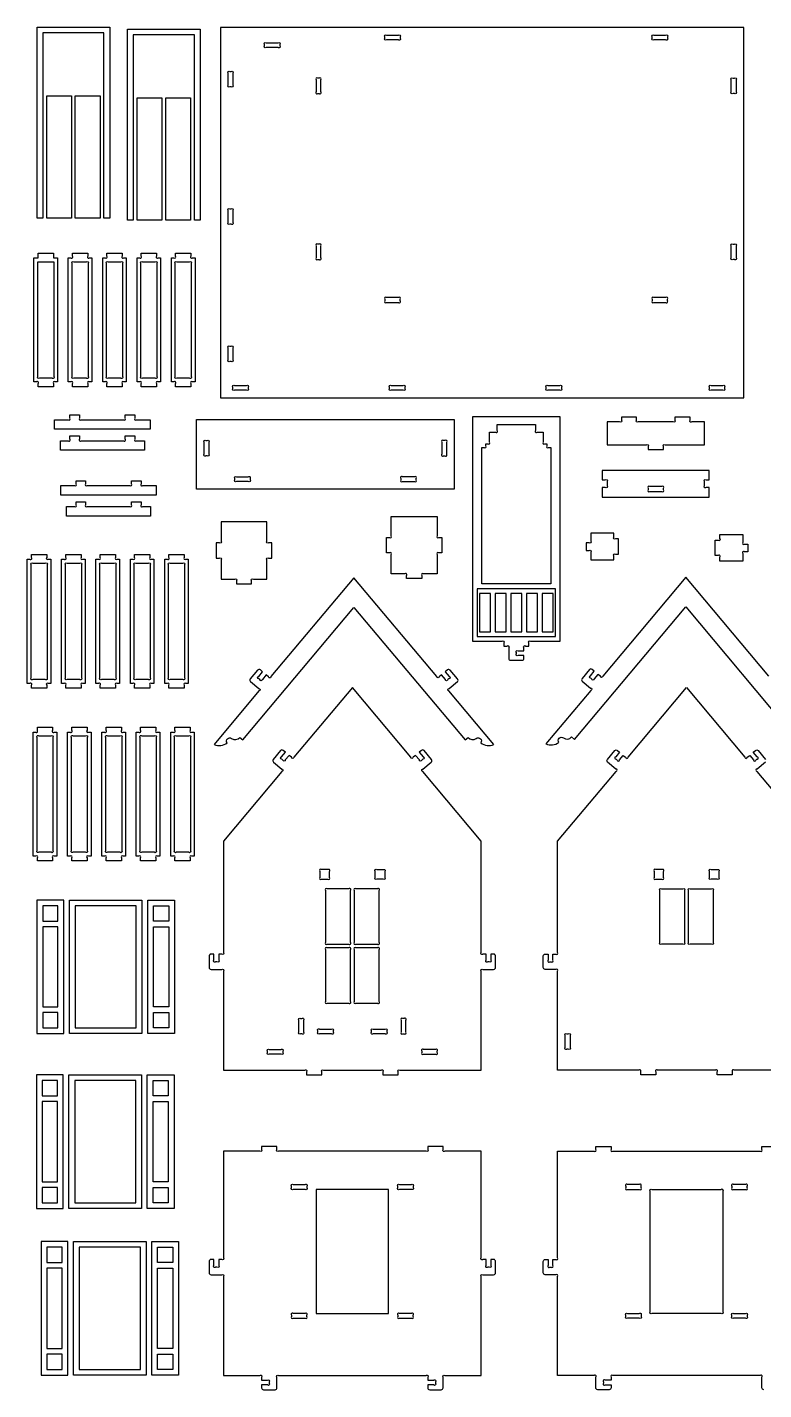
# Model space of a CAD drawing. Extents: x 2652.7 to 2745.6, y 2274 to 2345.8.
# Drawn here: x 2652.7 to 2691.2, y 2274 to 2345.4 of the extents above; entities that cross this region are included whole.
import ezdxf

# ---------------------------------------------------------------- set-up
doc = ezdxf.new("R2010")
doc.units = 0
doc.header["$MEASUREMENT"] = 0
doc.layers.add('LAYER1', color=18, linetype='CONTINUOUS')

msp = doc.modelspace()

# ---------------------------------------------------------------- linework, layer by layer
at = {"layer": 'LAYER1'}
for points in [[(2656.68, 2335.379), (2656.68, 2345.079), (2653.48, 2345.079), (2653.48, 2335.379), (2653.18, 2335.379), (2653.18, 2345.379), (2656.98, 2345.379), (2656.98, 2335.379)], [(2661.415, 2335.274), (2661.415, 2344.974), (2658.215, 2344.974), (2658.215, 2335.274), (2657.915, 2335.274), (2657.915, 2345.274), (2661.715, 2345.274), (2661.715, 2335.274)], [(2690.186, 2345.365), (2662.786, 2345.365), (2662.786, 2325.965), (2690.186, 2325.965)], [(2654.98, 2341.779), (2654.98, 2335.379), (2653.68, 2335.379), (2653.68, 2341.779)], [(2656.48, 2341.779), (2656.48, 2335.379), (2655.18, 2335.379), (2655.18, 2341.779)], [(2659.715, 2341.674), (2659.715, 2335.274), (2658.415, 2335.274), (2658.415, 2341.674)], [(2661.215, 2341.674), (2661.215, 2335.274), (2659.915, 2335.274), (2659.915, 2341.674)], [(2675.029, 2321.178), (2661.529, 2321.178), (2661.529, 2324.828), (2675.029, 2324.828)], [(2680.327, 2315.96), (2676.227, 2315.96), (2676.227, 2313.46), (2680.327, 2313.46)], [(2676.919, 2315.71), (2676.346, 2315.71), (2676.346, 2313.71), (2676.919, 2313.71)], [(2677.169, 2315.71), (2677.169, 2313.71), (2677.741, 2313.71), (2677.741, 2315.71)], [(2678.564, 2313.71), (2678.564, 2315.71), (2677.991, 2315.71), (2677.991, 2313.71)], [(2678.814, 2315.71), (2678.814, 2313.71), (2679.386, 2313.71), (2679.386, 2315.71)], [(2679.636, 2315.71), (2679.636, 2313.71), (2680.209, 2313.71), (2680.209, 2315.71)], [(2654.571, 2299.652), (2653.171, 2299.652), (2653.171, 2292.652), (2654.571, 2292.652)], [(2658.671, 2292.652), (2654.871, 2292.652), (2654.871, 2299.652), (2658.671, 2299.652)], [(2658.971, 2299.652), (2660.371, 2299.652), (2660.371, 2292.652), (2658.971, 2292.652)], [(2654.271, 2298.552), (2654.271, 2299.352), (2653.471, 2299.352), (2653.471, 2298.552)], [(2658.371, 2299.352), (2655.171, 2299.352), (2655.171, 2292.952), (2658.371, 2292.952)], [(2659.271, 2298.552), (2659.271, 2299.352), (2660.071, 2299.352), (2660.071, 2298.552)], [(2653.471, 2294.052), (2654.271, 2294.052), (2654.271, 2298.252), (2653.471, 2298.252)], [(2660.071, 2294.052), (2659.271, 2294.052), (2659.271, 2298.252), (2660.071, 2298.252)], [(2653.471, 2293.752), (2653.471, 2292.952), (2654.271, 2292.952), (2654.271, 2293.752)], [(2660.071, 2293.752), (2660.071, 2292.952), (2659.271, 2292.952), (2659.271, 2293.752)], [(2654.549, 2290.487), (2653.149, 2290.487), (2653.149, 2283.487), (2654.549, 2283.487)], [(2654.249, 2289.387), (2654.249, 2290.187), (2653.449, 2290.187), (2653.449, 2289.387)], [(2658.649, 2283.487), (2654.849, 2283.487), (2654.849, 2290.487), (2658.649, 2290.487)], [(2658.349, 2290.187), (2655.149, 2290.187), (2655.149, 2283.787), (2658.349, 2283.787)], [(2658.949, 2290.487), (2660.349, 2290.487), (2660.349, 2283.487), (2658.949, 2283.487)], [(2659.249, 2289.387), (2659.249, 2290.187), (2660.049, 2290.187), (2660.049, 2289.387)], [(2653.449, 2284.887), (2654.249, 2284.887), (2654.249, 2289.087), (2653.449, 2289.087)], [(2660.049, 2284.887), (2659.249, 2284.887), (2659.249, 2289.087), (2660.049, 2289.087)], [(2653.449, 2284.587), (2653.449, 2283.787), (2654.249, 2283.787), (2654.249, 2284.587)], [(2660.049, 2284.587), (2660.049, 2283.787), (2659.249, 2283.787), (2659.249, 2284.587)], [(2671.588, 2284.492), (2667.788, 2284.492), (2667.788, 2277.992), (2671.588, 2277.992)], [(2654.79, 2281.755), (2653.39, 2281.755), (2653.39, 2274.755), (2654.79, 2274.755)], [(2658.89, 2274.755), (2655.09, 2274.755), (2655.09, 2281.755), (2658.89, 2281.755)], [(2659.19, 2281.755), (2660.59, 2281.755), (2660.59, 2274.755), (2659.19, 2274.755)], [(2654.49, 2280.655), (2654.49, 2281.455), (2653.69, 2281.455), (2653.69, 2280.655)], [(2658.59, 2281.455), (2655.39, 2281.455), (2655.39, 2275.055), (2658.59, 2275.055)], [(2659.49, 2280.655), (2659.49, 2281.455), (2660.29, 2281.455), (2660.29, 2280.655)], [(2653.69, 2276.155), (2654.49, 2276.155), (2654.49, 2280.355), (2653.69, 2280.355)], [(2660.29, 2276.155), (2659.49, 2276.155), (2659.49, 2280.355), (2660.29, 2280.355)], [(2653.69, 2275.855), (2653.69, 2275.055), (2654.49, 2275.055), (2654.49, 2275.855)], [(2660.29, 2275.855), (2660.29, 2275.055), (2659.49, 2275.055), (2659.49, 2275.855)]]:
    msp.add_lwpolyline(points, close=True, dxfattribs=at)
for points in [[(2665.174, 2344.565), (2665.797, 2344.565, -1), (2665.886, 2344.476), (2665.886, 2344.403, -1), (2665.797, 2344.315), (2665.174, 2344.315, -1), (2665.086, 2344.403), (2665.086, 2344.476, -1)], [(2671.474, 2344.965), (2672.097, 2344.965, -1), (2672.186, 2344.876), (2672.186, 2344.803, -1), (2672.097, 2344.715), (2671.474, 2344.715, -1), (2671.386, 2344.803), (2671.386, 2344.876, -1)], [(2685.474, 2344.965), (2686.097, 2344.965, -1), (2686.186, 2344.876), (2686.186, 2344.803, -1), (2686.097, 2344.715), (2685.474, 2344.715, -1), (2685.386, 2344.803), (2685.386, 2344.876, -1)], [(2663.436, 2342.976), (2663.436, 2342.353, -1), (2663.347, 2342.265), (2663.274, 2342.265, -1), (2663.186, 2342.353), (2663.186, 2342.976, -1), (2663.274, 2343.065), (2663.347, 2343.065, -1)], [(2667.947, 2342.715), (2667.874, 2342.715, 1), (2667.786, 2342.626), (2667.786, 2342.003, 1), (2667.874, 2341.915), (2667.947, 2341.915, 1), (2668.036, 2342.003), (2668.036, 2342.626, 1)], [(2689.624, 2342.715), (2689.697, 2342.715, -1), (2689.786, 2342.626), (2689.786, 2342.003, -1), (2689.697, 2341.915), (2689.624, 2341.915, -1), (2689.536, 2342.003), (2689.536, 2342.626, -1)], [(2663.436, 2335.776), (2663.436, 2335.153, -1), (2663.347, 2335.065), (2663.274, 2335.065, -1), (2663.186, 2335.153), (2663.186, 2335.776, -1), (2663.274, 2335.865), (2663.347, 2335.865, -1)], [(2667.786, 2333.926), (2667.786, 2333.303, 1), (2667.874, 2333.215), (2667.947, 2333.215, 1), (2668.036, 2333.303), (2668.036, 2333.926, 1), (2667.947, 2334.015), (2667.874, 2334.015, 1)], [(2689.624, 2334.015), (2689.697, 2334.015, -1), (2689.786, 2333.926), (2689.786, 2333.303, -1), (2689.697, 2333.215), (2689.624, 2333.215, -1), (2689.536, 2333.303), (2689.536, 2333.926, -1)], [(2653.231, 2333.296), (2653.231, 2333.546), (2654.031, 2333.546), (2654.031, 2333.296), (2654.248, 2333.296), (2654.248, 2326.796), (2654.12, 2326.796, 1), (2654.031, 2326.708), (2654.031, 2326.546), (2653.231, 2326.546), (2653.231, 2326.708, 1), (2653.143, 2326.796), (2653.014, 2326.796), (2653.014, 2333.296)], [(2654.048, 2333.096), (2654.048, 2327.085, -1), (2653.96, 2326.996), (2653.303, 2326.996, -1), (2653.214, 2327.085), (2653.214, 2333.096)], [(2654.814, 2333.296), (2654.943, 2333.296, 1), (2655.031, 2333.385), (2655.031, 2333.546), (2655.831, 2333.546), (2655.831, 2333.385, 1), (2655.92, 2333.296), (2656.048, 2333.296), (2656.048, 2326.796), (2655.92, 2326.796, 1), (2655.831, 2326.708), (2655.831, 2326.546), (2655.031, 2326.546), (2655.031, 2326.708, 1), (2654.943, 2326.796), (2654.814, 2326.796)], [(2655.103, 2333.096), (2655.76, 2333.096, -1), (2655.848, 2333.008), (2655.848, 2327.085, -1), (2655.76, 2326.996), (2655.103, 2326.996, -1), (2655.014, 2327.085), (2655.014, 2333.008, -1)], [(2656.614, 2333.296), (2656.743, 2333.296, 1), (2656.831, 2333.385), (2656.831, 2333.546), (2657.631, 2333.546), (2657.631, 2333.385, 1), (2657.72, 2333.296), (2657.848, 2333.296), (2657.848, 2326.796), (2657.72, 2326.796, 1), (2657.631, 2326.708), (2657.631, 2326.546), (2656.831, 2326.546), (2656.831, 2326.708, 1), (2656.743, 2326.796), (2656.614, 2326.796)], [(2657.648, 2333.008), (2657.648, 2327.085, -1), (2657.56, 2326.996), (2656.903, 2326.996, -1), (2656.814, 2327.085), (2656.814, 2333.008, -1), (2656.903, 2333.096), (2657.56, 2333.096, -1)], [(2658.414, 2333.296), (2658.543, 2333.296, 1), (2658.631, 2333.385), (2658.631, 2333.546), (2659.431, 2333.546), (2659.431, 2333.385, 1), (2659.52, 2333.296), (2659.648, 2333.296), (2659.648, 2326.796), (2659.52, 2326.796, 1), (2659.431, 2326.708), (2659.431, 2326.546), (2658.631, 2326.546), (2658.631, 2326.708, 1), (2658.543, 2326.796), (2658.414, 2326.796)], [(2658.614, 2327.085), (2658.614, 2333.008, -1), (2658.703, 2333.096), (2659.36, 2333.096, -1), (2659.448, 2333.008), (2659.448, 2327.085, -1), (2659.36, 2326.996), (2658.703, 2326.996, -1)], [(2660.214, 2333.296), (2660.343, 2333.296, 1), (2660.431, 2333.385), (2660.431, 2333.546), (2661.231, 2333.546), (2661.231, 2333.385, 1), (2661.32, 2333.296), (2661.448, 2333.296), (2661.448, 2326.796), (2661.32, 2326.796, 1), (2661.231, 2326.708), (2661.231, 2326.546), (2660.431, 2326.546), (2660.431, 2326.708, 1), (2660.343, 2326.796), (2660.214, 2326.796)], [(2661.248, 2333.008), (2661.248, 2327.085, -1), (2661.16, 2326.996), (2660.503, 2326.996, -1), (2660.414, 2327.085), (2660.414, 2333.008, -1), (2660.503, 2333.096), (2661.16, 2333.096, -1)], [(2671.386, 2331.126), (2671.386, 2331.053, 1), (2671.474, 2330.965), (2672.097, 2330.965, 1), (2672.186, 2331.053), (2672.186, 2331.126, 1), (2672.097, 2331.215), (2671.474, 2331.215, 1)], [(2685.386, 2331.126), (2685.386, 2331.053, 1), (2685.474, 2330.965), (2686.097, 2330.965, 1), (2686.186, 2331.053), (2686.186, 2331.126, 1), (2686.097, 2331.215), (2685.474, 2331.215, 1)], [(2663.436, 2328.576), (2663.436, 2327.953, -1), (2663.347, 2327.865), (2663.274, 2327.865, -1), (2663.186, 2327.953), (2663.186, 2328.576, -1), (2663.274, 2328.665), (2663.347, 2328.665, -1)], [(2663.524, 2326.615), (2664.147, 2326.615, -1), (2664.236, 2326.526), (2664.236, 2326.453, -1), (2664.147, 2326.365), (2663.524, 2326.365, -1), (2663.436, 2326.453), (2663.436, 2326.526, -1)], [(2671.724, 2326.615), (2672.347, 2326.615, -1), (2672.436, 2326.526), (2672.436, 2326.453, -1), (2672.347, 2326.365), (2671.724, 2326.365, -1), (2671.636, 2326.453), (2671.636, 2326.526, -1)], [(2679.924, 2326.615), (2680.547, 2326.615, -1), (2680.636, 2326.526), (2680.636, 2326.453, -1), (2680.547, 2326.365), (2679.924, 2326.365, -1), (2679.836, 2326.453), (2679.836, 2326.526, -1)], [(2688.474, 2326.615), (2689.097, 2326.615, -1), (2689.186, 2326.526), (2689.186, 2326.453, -1), (2689.097, 2326.365), (2688.474, 2326.365, -1), (2688.386, 2326.453), (2688.386, 2326.526, -1)], [(2655.398, 2325.064), (2655.398, 2324.902, 1), (2655.486, 2324.814), (2657.709, 2324.814, 1), (2657.798, 2324.902), (2657.798, 2325.064), (2658.298, 2325.064), (2658.298, 2324.902, 1), (2658.386, 2324.814), (2659.098, 2324.814), (2659.098, 2324.314), (2654.098, 2324.314), (2654.098, 2324.814), (2654.809, 2324.814, 1), (2654.898, 2324.902), (2654.898, 2325.064)], [(2678.677, 2312.71), (2678.677, 2312.871, -1), (2678.766, 2312.96), (2678.927, 2312.96), (2678.927, 2313.121, -1), (2679.016, 2313.21), (2680.577, 2313.21), (2680.577, 2324.96), (2675.977, 2324.96), (2675.977, 2313.21), (2677.539, 2313.21, -1), (2677.627, 2313.121), (2677.627, 2312.96), (2677.789, 2312.96, -1), (2677.877, 2312.871), (2677.877, 2312.31, 0.414214), (2677.977, 2312.21), (2678.577, 2312.21, 0.414214), (2678.677, 2312.31), (2678.677, 2312.46), (2678.366, 2312.46, -1), (2678.277, 2312.548), (2678.277, 2312.621, -1), (2678.366, 2312.71)], [(2676.477, 2316.21), (2676.477, 2323.36), (2676.589, 2323.36, 1), (2676.677, 2323.448), (2676.677, 2323.56), (2676.789, 2323.56, 1), (2676.877, 2323.648), (2676.877, 2324.16), (2677.189, 2324.16, 1), (2677.277, 2324.248), (2677.277, 2324.56), (2679.277, 2324.56), (2679.277, 2324.248, 1), (2679.366, 2324.16), (2679.677, 2324.16), (2679.677, 2323.648, 1), (2679.766, 2323.56), (2679.877, 2323.56), (2679.877, 2323.448, 1), (2679.966, 2323.36), (2680.077, 2323.36), (2680.077, 2316.21)], [(2686.576, 2324.953), (2686.576, 2324.792, -1), (2686.487, 2324.703), (2684.664, 2324.703, -1), (2684.576, 2324.792), (2684.576, 2324.953), (2683.776, 2324.953), (2683.776, 2324.792, -1), (2683.687, 2324.703), (2683.026, 2324.703), (2683.026, 2323.503), (2685.087, 2323.503, -1), (2685.176, 2323.415), (2685.176, 2323.253), (2685.976, 2323.253), (2685.976, 2323.415, -1), (2686.064, 2323.503), (2688.126, 2323.503), (2688.126, 2324.703), (2687.464, 2324.703, -1), (2687.376, 2324.792), (2687.376, 2324.953)], [(2655.398, 2323.964), (2655.398, 2323.802, 1), (2655.486, 2323.714), (2657.709, 2323.714, 1), (2657.798, 2323.802), (2657.798, 2323.964), (2658.298, 2323.964), (2658.298, 2323.802, 1), (2658.386, 2323.714), (2658.798, 2323.714), (2658.798, 2323.214), (2654.398, 2323.214), (2654.398, 2323.714), (2654.809, 2323.714, 1), (2654.898, 2323.802), (2654.898, 2323.964)], [(2662.179, 2323.639), (2662.179, 2323.016, -1), (2662.09, 2322.928), (2662.018, 2322.928, -1), (2661.929, 2323.016), (2661.929, 2323.639, -1), (2662.018, 2323.728), (2662.09, 2323.728, -1)], [(2674.379, 2323.639), (2674.379, 2323.016, 1), (2674.468, 2322.928), (2674.54, 2322.928, 1), (2674.629, 2323.016), (2674.629, 2323.639, 1), (2674.54, 2323.728), (2674.468, 2323.728, 1)], [(2655.72, 2321.616), (2655.72, 2321.455, 1), (2655.808, 2321.366), (2658.031, 2321.366, 1), (2658.12, 2321.455), (2658.12, 2321.616), (2658.62, 2321.616), (2658.62, 2321.455, 1), (2658.708, 2321.366), (2659.42, 2321.366), (2659.42, 2320.866), (2654.42, 2320.866), (2654.42, 2321.366), (2655.131, 2321.366, 1), (2655.22, 2321.455), (2655.22, 2321.616)], [(2663.618, 2321.828), (2664.24, 2321.828, -1), (2664.329, 2321.739), (2664.329, 2321.666, -1), (2664.24, 2321.578), (2663.618, 2321.578, -1), (2663.529, 2321.666), (2663.529, 2321.739, -1)], [(2672.94, 2321.828), (2672.318, 2321.828, 1), (2672.229, 2321.739), (2672.229, 2321.666, 1), (2672.318, 2321.578), (2672.94, 2321.578, 1), (2673.029, 2321.666), (2673.029, 2321.739, 1)], [(2682.776, 2321.66), (2682.937, 2321.66, -1), (2683.026, 2321.572), (2683.026, 2321.349, -1), (2682.937, 2321.26), (2682.776, 2321.26), (2682.776, 2320.76), (2688.376, 2320.76), (2688.376, 2321.26), (2688.214, 2321.26, -1), (2688.126, 2321.349), (2688.126, 2321.572, -1), (2688.214, 2321.66), (2688.376, 2321.66), (2688.376, 2322.16), (2682.776, 2322.16)], [(2685.176, 2321.222), (2685.176, 2321.149, 1), (2685.264, 2321.06), (2685.887, 2321.06, 1), (2685.976, 2321.149), (2685.976, 2321.222, 1), (2685.887, 2321.31), (2685.264, 2321.31, 1)], [(2655.72, 2320.516), (2655.72, 2320.355, 1), (2655.808, 2320.266), (2658.031, 2320.266, 1), (2658.12, 2320.355), (2658.12, 2320.516), (2658.62, 2320.516), (2658.62, 2320.355, 1), (2658.708, 2320.266), (2659.12, 2320.266), (2659.12, 2319.766), (2654.72, 2319.766), (2654.72, 2320.266), (2655.131, 2320.266, 1), (2655.22, 2320.355), (2655.22, 2320.516)], [(2662.815, 2316.464), (2663.526, 2316.464, -1), (2663.615, 2316.375), (2663.615, 2316.214), (2664.415, 2316.214), (2664.415, 2316.375, -1), (2664.504, 2316.464), (2665.215, 2316.464), (2665.215, 2317.475, -1), (2665.304, 2317.564), (2665.465, 2317.564), (2665.465, 2318.364), (2665.304, 2318.364, -1), (2665.215, 2318.452), (2665.215, 2319.464), (2662.815, 2319.464), (2662.815, 2318.452, -1), (2662.726, 2318.364), (2662.565, 2318.364), (2662.565, 2317.564), (2662.726, 2317.564, -1), (2662.815, 2317.475)], [(2674.127, 2316.739), (2673.416, 2316.739, 1), (2673.327, 2316.65), (2673.327, 2316.489), (2672.527, 2316.489), (2672.527, 2316.65, 1), (2672.439, 2316.739), (2671.727, 2316.739), (2671.727, 2317.75, 1), (2671.639, 2317.839), (2671.477, 2317.839), (2671.477, 2318.639), (2671.639, 2318.639, 1), (2671.727, 2318.727), (2671.727, 2319.739), (2674.127, 2319.739), (2674.127, 2318.727, 1), (2674.216, 2318.639), (2674.377, 2318.639), (2674.377, 2317.839), (2674.216, 2317.839, 1), (2674.127, 2317.75)], [(2682.18, 2318.87), (2682.18, 2318.458, -1), (2682.092, 2318.37), (2681.93, 2318.37), (2681.93, 2317.97), (2682.092, 2317.97, -1), (2682.18, 2317.881), (2682.18, 2317.47), (2683.38, 2317.47), (2683.38, 2317.681, -1), (2683.469, 2317.77), (2683.63, 2317.77), (2683.63, 2318.57), (2683.469, 2318.57, -1), (2683.38, 2318.658), (2683.38, 2318.87)], [(2690.142, 2318.802), (2690.142, 2318.391, 1), (2690.231, 2318.302), (2690.392, 2318.302), (2690.392, 2317.902), (2690.231, 2317.902, 1), (2690.142, 2317.813), (2690.142, 2317.402), (2688.942, 2317.402), (2688.942, 2317.613, 1), (2688.853, 2317.702), (2688.692, 2317.702), (2688.692, 2318.502), (2688.853, 2318.502, 1), (2688.942, 2318.591), (2688.942, 2318.802)], [(2652.663, 2317.503), (2652.792, 2317.503, 1), (2652.88, 2317.592), (2652.88, 2317.753), (2653.68, 2317.753), (2653.68, 2317.592, 1), (2653.769, 2317.503), (2653.897, 2317.503), (2653.897, 2311.003), (2653.769, 2311.003, 1), (2653.68, 2310.914), (2653.68, 2310.753), (2652.88, 2310.753), (2652.88, 2310.914, 1), (2652.792, 2311.003), (2652.663, 2311.003)], [(2653.697, 2317.214), (2653.697, 2311.292, -1), (2653.609, 2311.203), (2652.952, 2311.203, -1), (2652.863, 2311.292), (2652.863, 2317.214, -1), (2652.952, 2317.303), (2653.609, 2317.303, -1)], [(2654.463, 2317.503), (2654.592, 2317.503, 1), (2654.68, 2317.592), (2654.68, 2317.753), (2655.48, 2317.753), (2655.48, 2317.592, 1), (2655.569, 2317.503), (2655.697, 2317.503), (2655.697, 2311.003), (2655.569, 2311.003, 1), (2655.48, 2310.914), (2655.48, 2310.753), (2654.68, 2310.753), (2654.68, 2310.914, 1), (2654.592, 2311.003), (2654.463, 2311.003)], [(2654.752, 2317.303), (2655.409, 2317.303, -1), (2655.497, 2317.214), (2655.497, 2311.292, -1), (2655.409, 2311.203), (2654.752, 2311.203, -1), (2654.663, 2311.292), (2654.663, 2317.214, -1)], [(2656.263, 2317.503), (2656.392, 2317.503, 1), (2656.48, 2317.592), (2656.48, 2317.753), (2657.28, 2317.753), (2657.28, 2317.592, 1), (2657.369, 2317.503), (2657.497, 2317.503), (2657.497, 2311.003), (2657.369, 2311.003, 1), (2657.28, 2310.914), (2657.28, 2310.753), (2656.48, 2310.753), (2656.48, 2310.914, 1), (2656.392, 2311.003), (2656.263, 2311.003)], [(2656.552, 2317.303), (2657.209, 2317.303, -1), (2657.297, 2317.214), (2657.297, 2311.292, -1), (2657.209, 2311.203), (2656.552, 2311.203, -1), (2656.463, 2311.292), (2656.463, 2317.214, -1)], [(2658.063, 2317.503), (2658.192, 2317.503, 1), (2658.28, 2317.592), (2658.28, 2317.753), (2659.08, 2317.753), (2659.08, 2317.592, 1), (2659.169, 2317.503), (2659.297, 2317.503), (2659.297, 2311.003), (2659.169, 2311.003, 1), (2659.08, 2310.914), (2659.08, 2310.753), (2658.28, 2310.753), (2658.28, 2310.914, 1), (2658.192, 2311.003), (2658.063, 2311.003)], [(2658.352, 2317.303), (2659.009, 2317.303, -1), (2659.097, 2317.214), (2659.097, 2311.292, -1), (2659.009, 2311.203), (2658.352, 2311.203, -1), (2658.263, 2311.292), (2658.263, 2317.214, -1)], [(2659.863, 2317.503), (2659.992, 2317.503, 1), (2660.08, 2317.592), (2660.08, 2317.753), (2660.88, 2317.753), (2660.88, 2317.592, 1), (2660.969, 2317.503), (2661.097, 2317.503), (2661.097, 2311.003), (2660.969, 2311.003, 1), (2660.88, 2310.914), (2660.88, 2310.753), (2660.08, 2310.753), (2660.08, 2310.914, 1), (2659.992, 2311.003), (2659.863, 2311.003)], [(2660.152, 2317.303), (2660.809, 2317.303, -1), (2660.897, 2317.214), (2660.897, 2311.292, -1), (2660.809, 2311.203), (2660.152, 2311.203, -1), (2660.063, 2311.292), (2660.063, 2317.214, -1)], [(2669.771, 2314.98), (2675.597, 2308.037), (2675.75, 2308.166, 0.40836), (2676.176, 2308.119, -0.891219), (2676.409, 2307.883, 0.261881), (2677.099, 2307.803), (2674.746, 2310.607, -1), (2674.757, 2310.732), (2675.187, 2311.093, 0.414214), (2675.199, 2311.234), (2674.814, 2311.693, 0.414214), (2674.673, 2311.706), (2674.558, 2311.609), (2674.758, 2311.371, -1), (2674.747, 2311.246), (2674.691, 2311.199, -1), (2674.566, 2311.21), (2674.366, 2311.448), (2674.243, 2311.345, -1), (2674.118, 2311.356), (2669.771, 2316.536), (2665.425, 2311.356, -1), (2665.3, 2311.345), (2665.176, 2311.448), (2664.976, 2311.21, -1), (2664.851, 2311.199), (2664.796, 2311.246, -1), (2664.785, 2311.371), (2664.985, 2311.609), (2664.87, 2311.706, 0.414214), (2664.729, 2311.693), (2664.343, 2311.234, 0.414214), (2664.356, 2311.093), (2664.786, 2310.732, -1), (2664.797, 2310.607), (2662.444, 2307.803, 0.261881), (2663.134, 2307.883, -0.891219), (2663.366, 2308.119, 0.40836), (2663.793, 2308.166), (2663.946, 2308.037)], [(2669.688, 2310.787), (2666.627, 2307.139, -1), (2666.502, 2307.128), (2666.378, 2307.232), (2666.178, 2306.993, -1), (2666.053, 2306.982), (2665.997, 2307.029, -1), (2665.986, 2307.154), (2666.187, 2307.392), (2666.072, 2307.489, 0.414214), (2665.931, 2307.477), (2665.545, 2307.017, 0.414214), (2665.558, 2306.876), (2665.988, 2306.515, -1), (2665.998, 2306.39), (2662.938, 2302.742), (2662.938, 2296.906, -1), (2662.849, 2296.817), (2662.688, 2296.817), (2662.688, 2296.506, -1), (2662.599, 2296.417), (2662.526, 2296.417, -1), (2662.438, 2296.506), (2662.438, 2296.817), (2662.288, 2296.817, 0.414214), (2662.188, 2296.717), (2662.188, 2296.117, 0.414214), (2662.288, 2296.017), (2662.849, 2296.017, -1), (2662.938, 2295.929), (2662.938, 2290.742), (2667.199, 2290.742, -1), (2667.288, 2290.654), (2667.288, 2290.492), (2668.088, 2290.492), (2668.088, 2290.654, -1), (2668.176, 2290.742), (2671.199, 2290.742, -1), (2671.288, 2290.654), (2671.288, 2290.492), (2672.088, 2290.492), (2672.088, 2290.654, -1), (2672.176, 2290.742), (2676.438, 2290.742), (2676.438, 2295.929, -1), (2676.526, 2296.017), (2677.088, 2296.017, 0.414214), (2677.188, 2296.117), (2677.188, 2296.717, 0.414214), (2677.088, 2296.817), (2676.938, 2296.817), (2676.938, 2296.506, -1), (2676.849, 2296.417), (2676.776, 2296.417, -1), (2676.688, 2296.506), (2676.688, 2296.817), (2676.526, 2296.817, -1), (2676.438, 2296.906), (2676.438, 2302.742), (2673.377, 2306.39, -1), (2673.388, 2306.515), (2673.818, 2306.876, 0.414214), (2673.83, 2307.017), (2673.444, 2307.477, 0.414214), (2673.303, 2307.489), (2673.188, 2307.392), (2673.389, 2307.154, -1), (2673.378, 2307.029), (2673.322, 2306.982, -1), (2673.197, 2306.993), (2672.997, 2307.232), (2672.873, 2307.128, -1), (2672.748, 2307.139)], [(2652.974, 2308.451), (2653.103, 2308.451, 1), (2653.192, 2308.539), (2653.192, 2308.701), (2653.992, 2308.701), (2653.992, 2308.539, 1), (2654.08, 2308.451), (2654.209, 2308.451), (2654.209, 2301.951), (2654.08, 2301.951, 1), (2653.992, 2301.862), (2653.992, 2301.701), (2653.192, 2301.701), (2653.192, 2301.862, 1), (2653.103, 2301.951), (2652.974, 2301.951)], [(2654.774, 2308.451), (2654.903, 2308.451, 1), (2654.992, 2308.539), (2654.992, 2308.701), (2655.792, 2308.701), (2655.792, 2308.539, 1), (2655.88, 2308.451), (2656.009, 2308.451), (2656.009, 2301.951), (2655.88, 2301.951, 1), (2655.792, 2301.862), (2655.792, 2301.701), (2654.992, 2301.701), (2654.992, 2301.862, 1), (2654.903, 2301.951), (2654.774, 2301.951)], [(2656.574, 2308.451), (2656.703, 2308.451, 1), (2656.792, 2308.539), (2656.792, 2308.701), (2657.592, 2308.701), (2657.592, 2308.539, 1), (2657.68, 2308.451), (2657.809, 2308.451), (2657.809, 2301.951), (2657.68, 2301.951, 1), (2657.592, 2301.862), (2657.592, 2301.701), (2656.792, 2301.701), (2656.792, 2301.862, 1), (2656.703, 2301.951), (2656.574, 2301.951)], [(2658.374, 2308.451), (2658.503, 2308.451, 1), (2658.592, 2308.539), (2658.592, 2308.701), (2659.392, 2308.701), (2659.392, 2308.539, 1), (2659.48, 2308.451), (2659.609, 2308.451), (2659.609, 2301.951), (2659.48, 2301.951, 1), (2659.392, 2301.862), (2659.392, 2301.701), (2658.592, 2301.701), (2658.592, 2301.862, 1), (2658.503, 2301.951), (2658.374, 2301.951)], [(2660.174, 2308.451), (2660.303, 2308.451, 1), (2660.392, 2308.539), (2660.392, 2308.701), (2661.192, 2308.701), (2661.192, 2308.539, 1), (2661.28, 2308.451), (2661.409, 2308.451), (2661.409, 2301.951), (2661.28, 2301.951, 1), (2661.192, 2301.862), (2661.192, 2301.701), (2660.392, 2301.701), (2660.392, 2301.862, 1), (2660.303, 2301.951), (2660.174, 2301.951)], [(2653.263, 2308.251), (2653.92, 2308.251, -1), (2654.009, 2308.162), (2654.009, 2302.239, -1), (2653.92, 2302.151), (2653.263, 2302.151, -1), (2653.174, 2302.239), (2653.174, 2308.162, -1)], [(2655.063, 2308.251), (2655.72, 2308.251, -1), (2655.809, 2308.162), (2655.809, 2302.239, -1), (2655.72, 2302.151), (2655.063, 2302.151, -1), (2654.974, 2302.239), (2654.974, 2308.162, -1)], [(2656.863, 2308.251), (2657.52, 2308.251, -1), (2657.609, 2308.162), (2657.609, 2302.239, -1), (2657.52, 2302.151), (2656.863, 2302.151, -1), (2656.774, 2302.239), (2656.774, 2308.162, -1)], [(2658.663, 2308.251), (2659.32, 2308.251, -1), (2659.409, 2308.162), (2659.409, 2302.239, -1), (2659.32, 2302.151), (2658.663, 2302.151, -1), (2658.574, 2302.239), (2658.574, 2308.162, -1)], [(2660.463, 2308.251), (2661.12, 2308.251, -1), (2661.209, 2308.162), (2661.209, 2302.239, -1), (2661.12, 2302.151), (2660.463, 2302.151, -1), (2660.374, 2302.239), (2660.374, 2308.162, -1)], [(2668.488, 2300.831), (2668.488, 2301.154, 1), (2668.399, 2301.242), (2668.076, 2301.242, 1), (2667.988, 2301.154), (2667.988, 2300.831, 1), (2668.076, 2300.742), (2668.399, 2300.742, 1)], [(2670.976, 2301.242), (2671.299, 2301.242, -1), (2671.388, 2301.154), (2671.388, 2300.831, -1), (2671.299, 2300.742), (2670.976, 2300.742, -1), (2670.888, 2300.831), (2670.888, 2301.154, -1)], [(2685.576, 2300.742), (2685.899, 2300.742, 1), (2685.988, 2300.831), (2685.988, 2301.154, 1), (2685.899, 2301.242), (2685.576, 2301.242, 1), (2685.488, 2301.154), (2685.488, 2300.831, 1)], [(2688.476, 2301.242), (2688.799, 2301.242, -1), (2688.888, 2301.154), (2688.888, 2300.831, -1), (2688.799, 2300.742), (2688.476, 2300.742, -1), (2688.388, 2300.831), (2688.388, 2301.154, -1)], [(2668.288, 2300.154), (2668.288, 2297.431, 1), (2668.376, 2297.342), (2669.499, 2297.342, 1), (2669.588, 2297.431), (2669.588, 2300.154, 1), (2669.499, 2300.242), (2668.376, 2300.242, 1)], [(2669.788, 2300.154), (2669.788, 2297.431, 1), (2669.876, 2297.342), (2670.999, 2297.342, 1), (2671.088, 2297.431), (2671.088, 2300.154, 1), (2670.999, 2300.242), (2669.876, 2300.242, 1)], [(2687.088, 2300.154), (2687.088, 2297.431, -1), (2686.999, 2297.342), (2685.876, 2297.342, -1), (2685.788, 2297.431), (2685.788, 2300.154, -1), (2685.876, 2300.242), (2686.999, 2300.242, -1)], [(2688.588, 2300.154), (2688.588, 2297.431, -1), (2688.499, 2297.342), (2687.376, 2297.342, -1), (2687.288, 2297.431), (2687.288, 2300.154, -1), (2687.376, 2300.242), (2688.499, 2300.242, -1)], [(2668.288, 2297.054), (2668.288, 2294.331, 1), (2668.376, 2294.242), (2669.499, 2294.242, 1), (2669.588, 2294.331), (2669.588, 2297.054, 1), (2669.499, 2297.142), (2668.376, 2297.142, 1)], [(2669.788, 2297.054), (2669.788, 2294.331, 1), (2669.876, 2294.242), (2670.999, 2294.242, 1), (2671.088, 2294.331), (2671.088, 2297.054, 1), (2670.999, 2297.142), (2669.876, 2297.142, 1)], [(2667.138, 2293.354), (2667.138, 2292.731, -1), (2667.049, 2292.642), (2666.976, 2292.642, -1), (2666.888, 2292.731), (2666.888, 2293.354, -1), (2666.976, 2293.442), (2667.049, 2293.442, -1)], [(2672.238, 2293.354), (2672.238, 2292.731, 1), (2672.326, 2292.642), (2672.399, 2292.642, 1), (2672.488, 2292.731), (2672.488, 2293.354, 1), (2672.399, 2293.442), (2672.326, 2293.442, 1)], [(2667.976, 2292.892), (2668.599, 2292.892, -1), (2668.688, 2292.804), (2668.688, 2292.731, -1), (2668.599, 2292.642), (2667.976, 2292.642, -1), (2667.888, 2292.731), (2667.888, 2292.804, -1)], [(2670.776, 2292.892), (2671.399, 2292.892, -1), (2671.488, 2292.804), (2671.488, 2292.731, -1), (2671.399, 2292.642), (2670.776, 2292.642, -1), (2670.688, 2292.731), (2670.688, 2292.804, -1)], [(2681.088, 2292.554), (2681.088, 2291.931, -1), (2680.999, 2291.842), (2680.926, 2291.842, -1), (2680.838, 2291.931), (2680.838, 2292.554, -1), (2680.926, 2292.642), (2680.999, 2292.642, -1)], [(2665.956, 2291.572), (2665.333, 2291.572, -1), (2665.245, 2291.661), (2665.245, 2291.734, -1), (2665.333, 2291.822), (2665.956, 2291.822, -1), (2666.045, 2291.734), (2666.045, 2291.661, -1)], [(2673.419, 2291.572), (2674.042, 2291.572, 1), (2674.13, 2291.661), (2674.13, 2291.734, 1), (2674.042, 2291.822), (2673.419, 2291.822, 1), (2673.33, 2291.734), (2673.33, 2291.661, 1)], [(2673.638, 2286.742), (2673.638, 2286.581, -1), (2673.549, 2286.492), (2665.826, 2286.492, -1), (2665.738, 2286.581), (2665.738, 2286.742), (2664.938, 2286.742), (2664.938, 2286.581, -1), (2664.849, 2286.492), (2662.938, 2286.492), (2662.938, 2280.906, -1), (2662.849, 2280.817), (2662.688, 2280.817), (2662.688, 2280.506, -1), (2662.599, 2280.417), (2662.526, 2280.417, -1), (2662.438, 2280.506), (2662.438, 2280.817), (2662.288, 2280.817, 0.414214), (2662.188, 2280.717), (2662.188, 2280.117, 0.414214), (2662.288, 2280.017), (2662.849, 2280.017, -1), (2662.938, 2279.929), (2662.938, 2274.742), (2664.849, 2274.742, -1), (2664.938, 2274.654), (2664.938, 2274.492), (2665.249, 2274.492, -1), (2665.338, 2274.404), (2665.338, 2274.331, -1), (2665.249, 2274.242), (2664.938, 2274.242), (2664.938, 2274.092, 0.414214), (2665.038, 2273.992), (2665.638, 2273.992, 0.414214), (2665.738, 2274.092), (2665.738, 2274.654, -1), (2665.826, 2274.742), (2673.549, 2274.742, -1), (2673.638, 2274.654), (2673.638, 2274.492), (2673.949, 2274.492, -1), (2674.038, 2274.404), (2674.038, 2274.331, -1), (2673.949, 2274.242), (2673.638, 2274.242), (2673.638, 2274.092, 0.414214), (2673.738, 2273.992), (2674.338, 2273.992, 0.414214), (2674.438, 2274.092), (2674.438, 2274.654, -1), (2674.526, 2274.742), (2676.438, 2274.742), (2676.438, 2279.929, -1), (2676.526, 2280.017), (2677.088, 2280.017, 0.414214), (2677.188, 2280.117), (2677.188, 2280.717, 0.414214), (2677.088, 2280.817), (2676.938, 2280.817), (2676.938, 2280.506, -1), (2676.849, 2280.417), (2676.776, 2280.417, -1), (2676.688, 2280.506), (2676.688, 2280.817), (2676.526, 2280.817, -1), (2676.438, 2280.906), (2676.438, 2286.492), (2674.526, 2286.492, -1), (2674.438, 2286.581), (2674.438, 2286.742)], [(2666.595, 2284.742), (2667.217, 2284.742, -1), (2667.306, 2284.654), (2667.306, 2284.581, -1), (2667.217, 2284.492), (2666.595, 2284.492, -1), (2666.506, 2284.581), (2666.506, 2284.654, -1)], [(2672.781, 2284.492), (2672.158, 2284.492, -1), (2672.069, 2284.581), (2672.069, 2284.654, -1), (2672.158, 2284.742), (2672.781, 2284.742, -1), (2672.869, 2284.654), (2672.869, 2284.581, -1)], [(2684.095, 2284.492), (2684.717, 2284.492, 1), (2684.806, 2284.581), (2684.806, 2284.654, 1), (2684.717, 2284.742), (2684.095, 2284.742, 1), (2684.006, 2284.654), (2684.006, 2284.581, 1)], [(2685.376, 2284.492), (2688.999, 2284.492, -1), (2689.088, 2284.404), (2689.088, 2278.081, -1), (2688.999, 2277.992), (2685.376, 2277.992, -1), (2685.288, 2278.081), (2685.288, 2284.404, -1)], [(2689.658, 2284.492), (2690.281, 2284.492, 1), (2690.369, 2284.581), (2690.369, 2284.654, 1), (2690.281, 2284.742), (2689.658, 2284.742, 1), (2689.569, 2284.654), (2689.569, 2284.581, 1)], [(2666.595, 2277.742), (2667.217, 2277.742, 1), (2667.306, 2277.831), (2667.306, 2277.904, 1), (2667.217, 2277.992), (2666.595, 2277.992, 1), (2666.506, 2277.904), (2666.506, 2277.831, 1)], [(2672.158, 2277.742), (2672.781, 2277.742, 1), (2672.869, 2277.831), (2672.869, 2277.904, 1), (2672.781, 2277.992), (2672.158, 2277.992, 1), (2672.069, 2277.904), (2672.069, 2277.831, 1)], [(2684.095, 2277.992), (2684.717, 2277.992, -1), (2684.806, 2277.904), (2684.806, 2277.831, -1), (2684.717, 2277.742), (2684.095, 2277.742, -1), (2684.006, 2277.831), (2684.006, 2277.904, -1)], [(2689.658, 2277.992), (2690.281, 2277.992, -1), (2690.369, 2277.904), (2690.369, 2277.831, -1), (2690.281, 2277.742), (2689.658, 2277.742, -1), (2689.569, 2277.831), (2689.569, 2277.904, -1)]]:
    msp.add_lwpolyline(points, format="xyb", close=True, dxfattribs=at)
for points in [[(2691.494, 2311.383), (2687.148, 2316.563), (2682.801, 2311.383, -1), (2682.676, 2311.372), (2682.553, 2311.476), (2682.352, 2311.238, -1), (2682.228, 2311.227), (2682.172, 2311.274, -1), (2682.161, 2311.398), (2682.361, 2311.637), (2682.246, 2311.733, 0.414214), (2682.105, 2311.721), (2681.72, 2311.261, 0.414214), (2681.732, 2311.12), (2682.162, 2310.76, -1), (2682.173, 2310.635), (2679.82, 2307.83, 0.261881), (2680.51, 2307.911, -0.891219), (2680.743, 2308.146, 0.40836), (2681.169, 2308.194), (2681.322, 2308.065), (2687.148, 2315.008), (2692.973, 2308.065)], [(2693.938, 2290.742), (2689.676, 2290.742, 1), (2689.588, 2290.654), (2689.588, 2290.492), (2688.788, 2290.492), (2688.788, 2290.654, 1), (2688.699, 2290.742), (2685.676, 2290.742, 1), (2685.588, 2290.654), (2685.588, 2290.492), (2684.788, 2290.492), (2684.788, 2290.654, 1), (2684.699, 2290.742), (2680.438, 2290.742), (2680.438, 2295.929, 1), (2680.349, 2296.017), (2679.788, 2296.017, -0.414214), (2679.688, 2296.117), (2679.688, 2296.717, -0.414214), (2679.788, 2296.817), (2679.938, 2296.817), (2679.938, 2296.506, 1), (2680.026, 2296.417), (2680.099, 2296.417, 1), (2680.188, 2296.506), (2680.188, 2296.817), (2680.349, 2296.817, 1), (2680.438, 2296.906), (2680.438, 2302.742), (2683.498, 2306.39, 1), (2683.488, 2306.515), (2683.058, 2306.876, -0.414214), (2683.045, 2307.017), (2683.431, 2307.477, -0.414214), (2683.572, 2307.489), (2683.687, 2307.392), (2683.486, 2307.154, 1), (2683.497, 2307.029), (2683.553, 2306.982, 1), (2683.678, 2306.993), (2683.878, 2307.232), (2684.002, 2307.128, 1), (2684.127, 2307.139), (2687.188, 2310.787), (2690.248, 2307.139, 1), (2690.373, 2307.128), (2690.497, 2307.232), (2690.697, 2306.993, 1), (2690.822, 2306.982), (2690.878, 2307.029, 1), (2690.889, 2307.154), (2690.688, 2307.392), (2690.803, 2307.489, -0.414214), (2690.944, 2307.477), (2691.33, 2307.017, -0.414214)], [(2691.318, 2306.876), (2690.888, 2306.515, 1), (2690.877, 2306.39), (2693.938, 2302.742)], [(2691.238, 2273.992, -0.414214), (2691.138, 2274.092), (2691.138, 2274.654, 1), (2691.049, 2274.742), (2683.326, 2274.742, 1), (2683.238, 2274.654), (2683.238, 2274.492), (2682.926, 2274.492, 1), (2682.838, 2274.404), (2682.838, 2274.331, 1), (2682.926, 2274.242), (2683.238, 2274.242), (2683.238, 2274.092, -0.414214), (2683.138, 2273.992), (2682.538, 2273.992, -0.414214), (2682.438, 2274.092), (2682.438, 2274.654, 1), (2682.349, 2274.742), (2680.438, 2274.742), (2680.438, 2279.929, 1), (2680.349, 2280.017), (2679.788, 2280.017, -0.414214), (2679.688, 2280.117), (2679.688, 2280.717, -0.414214), (2679.788, 2280.817), (2679.938, 2280.817), (2679.938, 2280.506, 1), (2680.026, 2280.417), (2680.099, 2280.417, 1), (2680.188, 2280.506), (2680.188, 2280.817), (2680.349, 2280.817, 1), (2680.438, 2280.906), (2680.438, 2286.492), (2682.349, 2286.492, 1), (2682.438, 2286.581), (2682.438, 2286.742), (2683.238, 2286.742), (2683.238, 2286.581, 1), (2683.326, 2286.492), (2691.049, 2286.492, 1), (2691.138, 2286.581), (2691.138, 2286.742), (2691.938, 2286.742)]]:
    msp.add_lwpolyline(points, format="xyb", dxfattribs=at)

doc.saveas('drawing.dxf')
